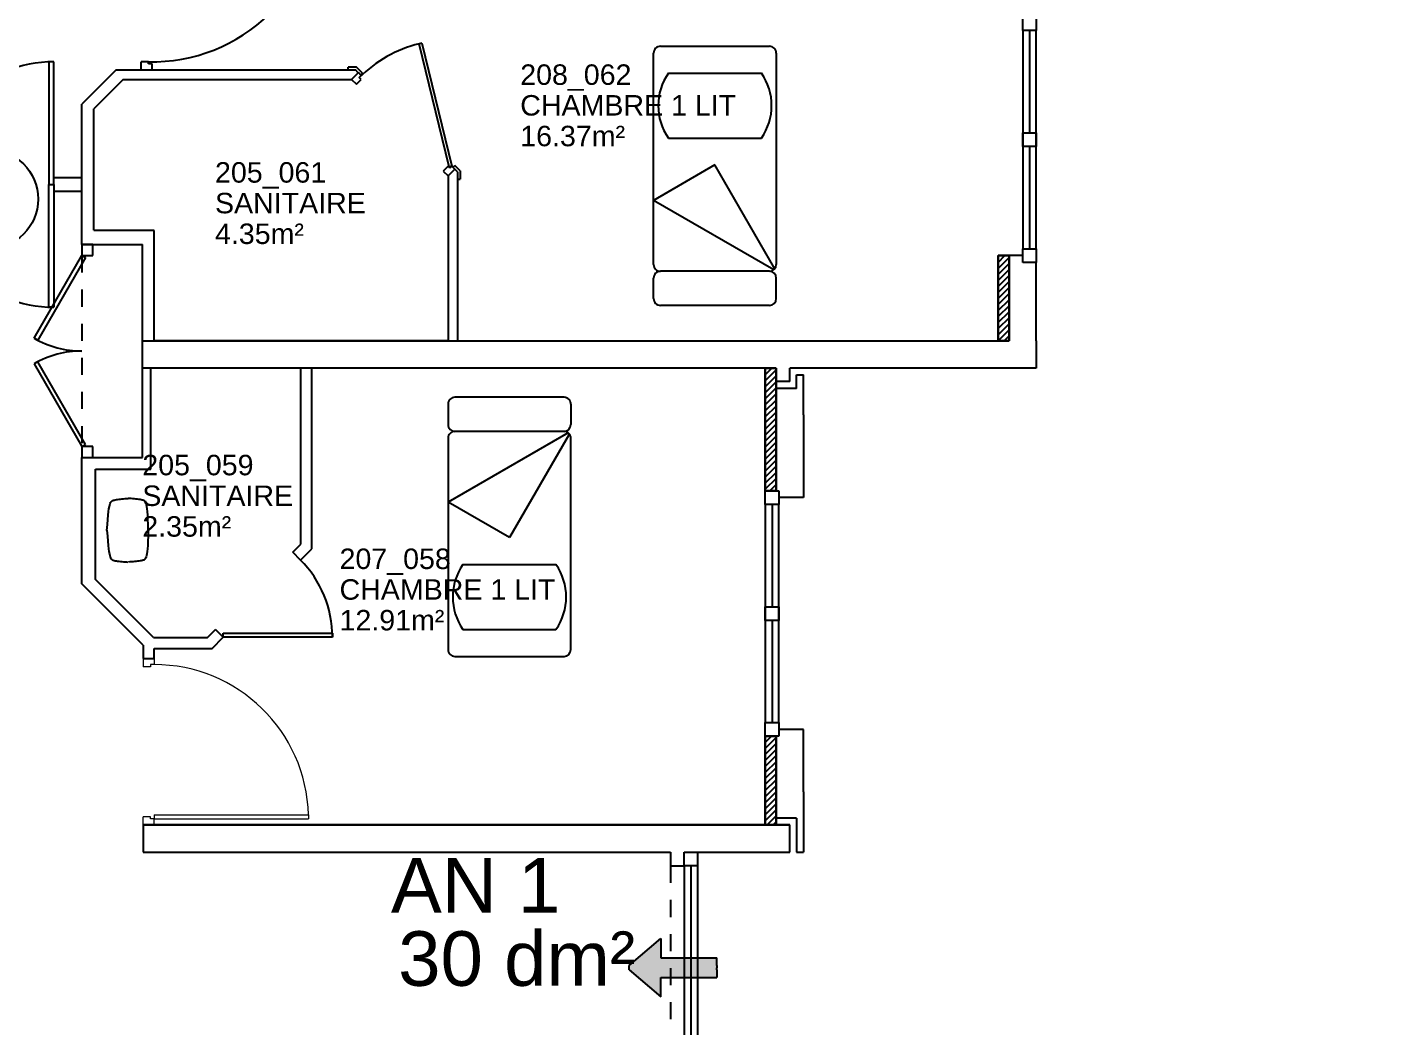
# Model space of a CAD drawing. Header units: millimetres. Extents: x -3.6 to 68.3, y -13.9 to 59.5.
# Drawn here: x 58.37 to 68.3, y -1.46 to 5.87 of the extents above; entities that cross this region are included whole.
import ezdxf
from ezdxf import colors
from ezdxf.entities.mleader import LeaderData, LeaderLine
from ezdxf.enums import TextEntityAlignment as Align
from ezdxf.math import Vec2, Vec3

# ---------------------------------------------------------------- set-up
doc = ezdxf.new("R2010")
doc.units = ezdxf.units.MM
doc.linetypes.add('CACHÉ', pattern=[0.25, 0.125, -0.125])
doc.linetypes.add('CONTINU', pattern=[0])
for name, color, linetype in [('003 murs porteurs', 7, 'Continuous'), ('003 porte', 7, 'Continuous'), ('004 cloisons', 7, 'Continuous'), ('004 isolation', 8, 'Continuous'), ('005 Portes', 7, 'Continuous'), ('011 S1', 30, 'Continuous'), ('400 Lits', 8, 'Continuous'), ('51-AN', 140, 'Continuous'), ('A_Etiqu_Local', 7, 'Continuous'), ('A_MUR_CLOIS', 7, 'CONTINU'), ('A_MURS_STRU', 7, 'CONTINU'), ('futur', 30, 'Continuous'), ('TXT futur', 30, 'Continuous')]:
    doc.layers.add(name, color=color, linetype=linetype)
doc.layers.add('A_PORTE', color=7, linetype='CONTINU', lineweight=0)
doc.styles.add('ARIAL', font='arial.ttf')
doc.styles.add('Attribut', font='arial.ttf')
doc.styles.get("Standard").update_dxf_attribs({"font": 'arial.ttf'})

# ---------------------------------------------------------------- blocks, each defined once
blk = doc.blocks.new('A_Etiqu_Local')
at = {"style": 'Attribut', "flags": 1}
for tag, p in [('CODE_HOPITAL', (-0.4463, 1.632)), ('CODE_SITE', (-0.4463, 1.407)), ('CODE_BATIMENT', (-0.4463, 1.182)), ('CODE_SECTEUR', (-0.4463, 0.957)), ('CODE_ETAGE', (-0.4463, 0.732)), ('NOM_NORMALISE', (-0.4463, -0.843)), ('SECTEUR_ACTIVITE', (-0.4463, -1.068)), ('SOUS_SECTEUR_ACTIVITE', (-0.4463, -1.293)), ('VOLUME', (-0.4463, -1.518)), ('SERVICE', (-0.4463, -1.743)), ('CODE_UG', (-0.4463, -1.968)), ('CODE_UA', (-0.4463, -2.193)), ('CODE_POLE', (-0.4463, -2.418)), ('OCCUPANT_EXTERNE', (-0.4463, -2.643)), ('DISPONIBILITE', (-0.4463, -2.868)), ('ACCES_HANDICAPES', (-0.4463, -3.093)), ('NATURE_SOL', (-0.4463, -3.318)), ('RISQUE_LABORATOIRE', (-0.4463, -3.543)), ('AMIANTE', (-0.4463, -3.768))]:
    blk.add_attdef(tag, p, '', height=0.15, dxfattribs=at)
at = {"layer": 'A_Etiqu_Local', "style": 'Attribut'}
for tag, p in [('CODE_PIECE', (-0.4463, 0.282)), ('NOM_USAGE', (-0.4463, 0.057)), ('SURFACE', (-0.4463, -0.168))]:
    blk.add_attdef(tag, p, '', height=0.15, dxfattribs=at)
blk = doc.blocks.new('FLECHE DF-csd')
blk.add_hatch(color=256).paths.add_polyline_path([(0, -18), (0, 18), (-254, 232), (-254, 78), (-700, 78), (-700, 18), (-700, 0), (-700, -18), (-700, -78), (-254, -78), (-254, -232)])
for p, q in [((0, 18), (-254, 232)), ((-254, 232), (-254, 78)), ((-254, 78), (-700, 78)), ((-700, 18), (-700, 78)), ((-700, 18), (-700, 0)), ((-700, -18), (-700, 0)), ((0, 18), (0, -18)), ((-700, -18), (-700, -78)), ((-254, -78), (-700, -78)), ((0, -18), (-254, -232)), ((-254, -232), (-254, -78))]:
    blk.add_line(p, q)

msp = doc.modelspace()

# ---------------------------------------------------------------- linework, layer by layer
at = {"layer": '003 murs porteurs', "color": 8, "linetype": 'Continuous'}
for p, q in [((59.0783, 5.4909), (58.8615, 5.2741)), ((65.4942, 4.1995), (65.5742, 4.1995)), ((65.4942, 3.575), (65.4942, 4.1995)), ((65.6742, 4.1995), (65.5742, 4.1995)), ((65.5742, 4.1995), (65.5742, 3.5747)), ((65.5742, 4.1995), (65.5742, 3.575)), ((65.7742, 3.5747), (65.7742, 4.1496)), ((59.2193, 3.5747), (65.5742, 3.5747)), ((65.5742, 3.575), (65.4942, 3.575)), ((65.7742, 3.5747), (65.7742, 3.3747)), ((63.8661, 3.3747), (59.2193, 3.3747)), ((63.7861, 3.3747), (63.8661, 3.3747)), ((63.7861, 2.4747), (63.7861, 3.3747)), ((63.8661, 3.2751), (63.8661, 3.3747)), ((63.8661, 3.3747), (63.8661, 2.4747)), ((63.9661, 3.2751), (63.9661, 3.3747)), ((65.7742, 3.3747), (63.9661, 3.3747)), ((64.0161, 3.3251), (64.0661, 3.3251)), ((64.0161, 3.2251), (64.0161, 3.3251)), ((64.0661, 3.0319), (64.0661, 3.3251)), ((63.9661, 3.2751), (63.8661, 3.2751)), ((64.0161, 3.2251), (63.8661, 3.2251)), ((63.8661, 3.0319), (63.8661, 3.2251)), ((63.8661, 2.4747), (63.8661, 3.0319)), ((64.0661, 3.0319), (64.0661, 2.4247)), ((63.8661, 2.4747), (63.7861, 2.4747)), ((64.0661, 2.4247), (63.8861, 2.4247)), ((64.0661, 0.7247), (63.8861, 0.7247)), ((64.0661, 0.2676), (64.0661, 0.7247)), ((63.8661, 0.6747), (63.7861, 0.6747)), ((63.7861, 0.6747), (63.7861, 0.0244)), ((63.8661, 0.0244), (63.8661, 0.6747)), ((63.8661, 0.6747), (63.8661, 0.2676)), ((63.8661, 0.6747), (63.8661, 0.1176)), ((63.8661, 0.2676), (63.8661, 0.0744)), ((64.0661, 0.2676), (64.0661, -0.1756)), ((63.7861, 0.0244), (63.8661, 0.0244)), ((64.0161, 0.0744), (63.8661, 0.0744)), ((63.9661, -0.1756), (63.9661, 0.0244)), ((64.0161, 0.0744), (64.0161, -0.1756)), ((63.1907, -0.1756), (63.9661, -0.1756)), ((64.0161, -0.1756), (64.0661, -0.1756))]:
    msp.add_line(p, q, dxfattribs=at)
at = {"layer": '003 murs porteurs', "color": 8, "linetype": 'CACHÉ'}
msp.add_line((63.0907, -0.2756), (63.0907, -1.6756), dxfattribs=at)
at = {"layer": '003 porte', "color": 8}
for p, q in [((61.2673, 5.7574), (61.2479, 5.7526)), ((61.4688, 4.8498), (61.2479, 5.7528)), ((61.2673, 5.7574), (61.4882, 4.8545)), ((60.8023, 5.5404), (60.7528, 5.4909)), ((60.7528, 5.4909), (60.7882, 5.4556)), ((60.7882, 5.4556), (60.8235, 5.4909)), ((60.8235, 5.5192), (60.8023, 5.5404)), ((60.8094, 5.5051), (60.8235, 5.5192)), ((60.8235, 5.4909), (60.8094, 5.5051)), ((61.4599, 4.8545), (61.4246, 4.8192)), ((61.4246, 4.8192), (61.4599, 4.7838)), ((61.4741, 4.8404), (61.4599, 4.8545)), ((61.4599, 4.7838), (61.5094, 4.8333)), ((61.4882, 4.8545), (61.4688, 4.8498)), ((61.4882, 4.8545), (61.4741, 4.8404)), ((61.5094, 4.8333), (61.4882, 4.8545))]:
    msp.add_line(p, q, dxfattribs=at)
at = {"layer": '003 porte', "color": 8, "linetype": 'Continuous'}
for p, q in [((59.263, 5.6208), (59.2108, 5.6208)), ((59.2108, 5.5609), (59.2108, 5.6208)), ((59.2108, 5.5609), (59.2908, 5.5609)), ((59.2111, 5.5609), (59.2908, 5.5609)), ((59.263, 5.6048), (59.263, 5.6208)), ((59.2908, 5.6048), (59.263, 5.6048)), ((59.2908, 5.5609), (59.2908, 5.6048)), ((58.8547, 4.2794), (58.7747, 4.2794)), ((58.7747, 4.2794), (58.7747, 4.1994)), ((58.8547, 4.1994), (58.8547, 4.2794)), ((58.7747, 4.1994), (58.8547, 4.1994)), ((58.8547, 2.7994), (58.7747, 2.7994)), ((58.7747, 2.7994), (58.7747, 2.7194)), ((58.8547, 2.7194), (58.8547, 2.7994)), ((58.7747, 2.7194), (58.8547, 2.7194)), ((59.8122, 1.4311), (60.6122, 1.4311)), ((59.8122, 1.4011), (59.8122, 1.4311)), ((60.6122, 1.4011), (59.8122, 1.4011)), ((60.6122, 1.4311), (60.6122, 1.4011)), ((59.2247, 1.2441), (59.3047, 1.2441))]:
    msp.add_line(p, q, dxfattribs=at)
at = {"layer": '003 porte', "color": 8, "linetype": 'CACHÉ'}
msp.add_line((58.7747, 4.1994), (58.7747, 2.7994), dxfattribs=at)
at = {"layer": '003 porte', "color": 8}
for centre, radius, start, end in [((59.2908, 6.8505), 1.23, 268.70574, 0), ((61.4741, 4.8404), 0.94, 103.92465, 135)]:
    msp.add_arc(centre, radius, start, end, dxfattribs=at)
at = {"layer": '003 porte', "color": 8, "linetype": 'Continuous'}
msp.add_arc((59.8122, 1.4011), 0.8, 0.00002, 45.00004, dxfattribs=at)
at = {"layer": '004 cloisons', "color": 8, "linetype": 'Continuous'}
for p, q in [((65.6742, 5.8496), (65.6742, 5.9496)), ((65.7742, 5.9496), (65.7742, 5.8496)), ((65.6742, 5.8496), (65.6742, 4.2496)), ((65.7742, 5.8496), (65.6742, 5.8496)), ((65.7242, 5.8496), (65.7242, 5.0996)), ((65.7742, 4.2496), (65.7742, 5.8496)), ((59.027, 5.5609), (58.7747, 5.3086)), ((59.027, 5.5609), (60.7812, 5.5609)), ((60.7895, 5.5809), (60.7277, 5.5809)), ((60.7277, 5.5609), (60.7277, 5.5809)), ((60.802, 5.5401), (60.7812, 5.5609)), ((60.8332, 5.5372), (60.7895, 5.5809)), ((59.0783, 5.4909), (60.7522, 5.4909)), ((60.8332, 5.5372), (60.819, 5.5231)), ((58.7747, 4.2794), (58.7747, 5.3086)), ((58.8615, 4.3849), (58.8615, 5.2741)), ((65.6742, 4.9996), (65.6742, 5.0996)), ((65.6742, 5.0996), (65.7742, 5.0996)), ((65.7742, 5.0996), (65.7742, 4.9996)), ((65.7742, 4.9996), (65.6742, 4.9996)), ((65.7242, 4.9996), (65.7242, 4.2496)), ((61.4599, 4.7838), (61.4599, 3.5747)), ((61.496, 4.8461), (61.5102, 4.8602)), ((61.5299, 4.8122), (61.5091, 4.833)), ((61.5299, 4.8122), (61.5091, 4.833)), ((61.5499, 4.8205), (61.5102, 4.8602)), ((61.5299, 4.8122), (61.5299, 3.5747)), ((61.5499, 4.8205), (61.5499, 4.7587)), ((61.5499, 4.8205), (61.5499, 4.7587)), ((61.5299, 4.7587), (61.5499, 4.7587)), ((61.5299, 4.7587), (61.5499, 4.7587)), ((58.8615, 4.3849), (59.3047, 4.3849)), ((59.3047, 3.5747), (59.3047, 4.3839)), ((58.7747, 4.2794), (59.2193, 4.2794)), ((59.2193, 2.7194), (59.2193, 4.2794)), ((65.6742, 4.1496), (65.6742, 4.2496)), ((65.6742, 4.2496), (65.7742, 4.2496)), ((65.7742, 4.2496), (65.7742, 4.1496)), ((65.7742, 4.1496), (65.6742, 4.1496)), ((59.2193, 3.3747), (59.2193, 3.5747)), ((61.4599, 3.5745), (59.3047, 3.5747)), ((59.2796, 2.634), (59.2796, 3.3747)), ((60.3801, 2.0821), (60.3801, 3.3694)), ((60.4601, 2.049), (60.4601, 3.3694)), ((58.775, 1.7925), (58.7747, 2.7194)), ((58.7747, 2.7194), (59.2193, 2.7194)), ((58.8747, 2.634), (59.2796, 2.634)), ((58.875, 1.8243), (58.8747, 2.634)), ((63.7861, 2.3747), (63.7861, 2.4747)), ((63.7861, 2.4747), (63.8861, 2.4747)), ((63.8861, 2.4747), (63.8861, 2.3747)), ((63.7861, 2.3747), (63.7861, 0.7747)), ((63.8861, 2.3747), (63.7861, 2.3747)), ((63.8361, 2.3747), (63.8361, 1.6247)), ((63.8861, 0.7747), (63.8861, 2.3747)), ((60.3214, 2.0234), (60.3801, 2.0821)), ((60.3779, 1.9668), (60.3214, 2.0234)), ((60.3779, 1.9668), (60.4601, 2.049)), ((59.225, 1.3425), (58.775, 1.7925)), ((59.3003, 1.399), (58.875, 1.8243)), ((63.7861, 1.5247), (63.7861, 1.6247)), ((63.7861, 1.6247), (63.8861, 1.6247)), ((63.8861, 1.6247), (63.8861, 1.5247)), ((63.8861, 1.5247), (63.7861, 1.5247)), ((63.8361, 1.5247), (63.8361, 0.7747)), ((59.3003, 1.399), (59.6969, 1.399)), ((59.6969, 1.399), (59.7557, 1.4577)), ((59.7301, 1.319), (59.8122, 1.4011)), ((59.8122, 1.4011), (59.7557, 1.4577)), ((59.3047, 1.319), (59.7301, 1.319)), ((63.7861, 0.6747), (63.7861, 0.7747)), ((63.7861, 0.7747), (63.8861, 0.7747)), ((63.8861, 0.7747), (63.8861, 0.6747)), ((63.8861, 0.6747), (63.7861, 0.6747)), ((63.0907, -0.1756), (63.0907, -0.2756)), ((63.1907, -0.2756), (63.1907, -0.1756)), ((63.1907, -0.2756), (63.1907, -0.1756)), ((63.1907, -0.1756), (63.2907, -0.1756)), ((63.2907, -0.1756), (63.2907, -0.2756)), ((63.0907, -0.2756), (63.1907, -0.2756)), ((63.1907, -0.2756), (63.1907, -1.7756)), ((63.2907, -0.2756), (63.1907, -0.2756)), ((63.2407, -0.2756), (63.2407, -1.6756)), ((63.2907, -0.2756), (63.2907, -1.6756))]:
    msp.add_line(p, q, dxfattribs=at)
at = {"layer": '004 cloisons', "color": 8}
for p, q in [((59.225, 1.3425), (59.2247, 1.2441)), ((59.3047, 1.2441), (59.3047, 1.319)), ((59.2247, 1.2441), (59.3047, 1.2441))]:
    msp.add_line(p, q, dxfattribs=at)
at = {"layer": '004 isolation', "color": 8, "linetype": 'Continuous'}
for p, q in [((65.4942, 4.1995), (65.4942, 3.575)), ((65.5742, 4.1995), (65.4942, 4.1995)), ((65.4942, 4.1995), (65.4942, 3.575)), ((65.5742, 4.1995), (65.4942, 4.1995)), ((65.5001, 4.1995), (65.4942, 4.1936)), ((65.4942, 4.1494), (65.5443, 4.1995)), ((65.5742, 4.1852), (65.4942, 4.1052)), ((65.5742, 3.575), (65.5742, 4.1995)), ((65.5742, 3.575), (65.5742, 4.1995)), ((65.4942, 4.0611), (65.5742, 4.1411)), ((65.5742, 4.0969), (65.4942, 4.0169)), ((65.4942, 3.9727), (65.5742, 4.0527)), ((65.5742, 4.0085), (65.4942, 3.9285)), ((65.4942, 3.8843), (65.5742, 3.9643)), ((65.5742, 3.9201), (65.4942, 3.8401)), ((65.4942, 3.7959), (65.5742, 3.8759)), ((65.5742, 3.8317), (65.4942, 3.7517)), ((65.4942, 3.7075), (65.5742, 3.7875)), ((65.5742, 3.7433), (65.4942, 3.6633)), ((65.4942, 3.6191), (65.5742, 3.6991)), ((65.4942, 3.575), (65.5742, 3.575)), ((65.4942, 3.575), (65.5742, 3.575)), ((65.5742, 3.6549), (65.4944, 3.575)), ((65.5385, 3.575), (65.5742, 3.6107)), ((63.7861, 3.3747), (63.7861, 2.4747)), ((63.8661, 3.3747), (63.7861, 3.3747)), ((63.7861, 3.3747), (63.7861, 2.4747)), ((63.8661, 3.3747), (63.7861, 3.3747)), ((63.7914, 3.3747), (63.7861, 3.3694)), ((63.7861, 3.3252), (63.8356, 3.3747)), ((63.8661, 3.361), (63.7861, 3.281)), ((63.7861, 3.2368), (63.8661, 3.3168)), ((63.8661, 2.4747), (63.8661, 3.3747)), ((63.8661, 2.4747), (63.8661, 3.3747)), ((63.8661, 3.2726), (63.7861, 3.1926)), ((63.7861, 3.1484), (63.8661, 3.2284)), ((63.8661, 3.1843), (63.7861, 3.1043)), ((63.7861, 3.0601), (63.8661, 3.1401)), ((63.8661, 3.0959), (63.7861, 3.0159)), ((63.7861, 2.9717), (63.8661, 3.0517)), ((63.8661, 3.0075), (63.7861, 2.9275)), ((63.7861, 2.8833), (63.8661, 2.9633)), ((63.8661, 2.919), (63.7861, 2.839)), ((63.7861, 2.7948), (63.8661, 2.8748)), ((63.8661, 2.8306), (63.7861, 2.7506)), ((63.7861, 2.7064), (63.8661, 2.7864)), ((63.8661, 2.7422), (63.7861, 2.6622)), ((63.7861, 2.6181), (63.8661, 2.6981)), ((63.8661, 2.6539), (63.7861, 2.5739)), ((63.7861, 2.5297), (63.8661, 2.6097)), ((63.8661, 2.5655), (63.7861, 2.4855)), ((63.8195, 2.4748), (63.8661, 2.5213)), ((63.7861, 2.4747), (63.8661, 2.4747)), ((63.7861, 2.4747), (63.8661, 2.4747)), ((63.8661, 2.4771), (63.8637, 2.4748)), ((63.7861, 0.0244), (63.7861, 0.6747)), ((63.7861, 0.6747), (63.8661, 0.6747)), ((63.7861, 0.0244), (63.7861, 0.6747)), ((63.7861, 0.6747), (63.8661, 0.6747)), ((63.7873, 0.6747), (63.7861, 0.6735)), ((63.7861, 0.6293), (63.8315, 0.6747)), ((63.8661, 0.6651), (63.7861, 0.5851)), ((63.7861, 0.5409), (63.8661, 0.6209)), ((63.8661, 0.6747), (63.8661, 0.0244)), ((63.8661, 0.6747), (63.8661, 0.0244)), ((63.8661, 0.5767), (63.7861, 0.4967)), ((63.7861, 0.4526), (63.8661, 0.5326)), ((63.8661, 0.4883), (63.7861, 0.4084)), ((63.7861, 0.3642), (63.8661, 0.4442)), ((63.8661, 0.4), (63.7861, 0.32)), ((63.7861, 0.2758), (63.8661, 0.3558)), ((63.8661, 0.3116), (63.7861, 0.2316)), ((63.7861, 0.1874), (63.8661, 0.2674)), ((63.8661, 0.2232), (63.7861, 0.1432)), ((63.7861, 0.099), (63.8661, 0.179)), ((63.8661, 0.1348), (63.7861, 0.0548)), ((63.8661, 0.0244), (63.7861, 0.0244)), ((63.8661, 0.0244), (63.7861, 0.0244)), ((63.7999, 0.0244), (63.8661, 0.0906)), ((63.8661, 0.0464), (63.8441, 0.0244))]:
    msp.add_line(p, q, dxfattribs=at)
at = {"layer": '005 Portes', "color": 8, "linetype": 'Continuous'}
for p, q in [((58.4247, 3.5932), (58.7747, 4.1994)), ((58.8007, 4.1844), (58.4507, 3.5782)), ((58.7747, 4.1994), (58.8007, 4.1844)), ((58.4507, 3.5782), (58.4247, 3.5932)), ((58.4507, 3.4206), (58.4247, 3.4056)), ((58.4247, 3.4056), (58.7747, 2.7994)), ((58.8007, 2.8144), (58.4507, 3.4206)), ((58.7747, 2.7994), (58.8007, 2.8144))]:
    msp.add_line(p, q, dxfattribs=at)
for centre, start, end in [((58.7747, 4.1994), 239.99998, 269.99997), ((58.7747, 2.7994), 89.99999, 119.99999)]:
    msp.add_arc(centre, 0.7, start, end, dxfattribs=at)
at = {"layer": '011 S1', "color": 8, "linetype": 'Continuous'}
for points in [[(58.9589, 2.1835), (58.9619, 2.2275), (58.9648, 2.2647), (58.9677, 2.2959), (58.9706, 2.3215), (58.9736, 2.3422), (58.9765, 2.3586), (58.9796, 2.3714), (58.9827, 2.3811), (58.9859, 2.3883), (58.9892, 2.3938), (58.9892, 2.3938), (58.9909, 2.396), (58.9927, 2.3979), (58.9945, 2.3996), (58.9965, 2.401), (58.9986, 2.4023), (59.0009, 2.4034), (59.0034, 2.4044), (59.0061, 2.4053), (59.009, 2.4062), (59.0122, 2.407), (59.0122, 2.407), (59.0196, 2.4086), (59.0279, 2.4101), (59.0372, 2.4116), (59.0472, 2.413), (59.0579, 2.4143), (59.0689, 2.4155), (59.0803, 2.4165), (59.0918, 2.4173), (59.1033, 2.4179), (59.1147, 2.4183)], [(59.261, 2.1835), (59.2606, 2.2275), (59.2597, 2.2647), (59.2584, 2.2959), (59.2567, 2.3215), (59.2546, 2.3422), (59.2522, 2.3586), (59.2495, 2.3714), (59.2466, 2.3811), (59.2435, 2.3883), (59.2402, 2.3938), (59.2402, 2.3938), (59.2385, 2.396), (59.2367, 2.3979), (59.2348, 2.3996), (59.2329, 2.401), (59.2308, 2.4023), (59.2285, 2.4034), (59.226, 2.4044), (59.2233, 2.4053), (59.2204, 2.4062), (59.2171, 2.407), (59.2171, 2.407), (59.2098, 2.4086), (59.2014, 2.4101), (59.1922, 2.4116), (59.1821, 2.413), (59.1715, 2.4143), (59.1604, 2.4155), (59.1491, 2.4165), (59.1375, 2.4173), (59.126, 2.4179), (59.1147, 2.4183)], [(58.9589, 2.1869), (58.9619, 2.1429), (58.9648, 2.1057), (58.9677, 2.0746), (58.9706, 2.049), (58.9736, 2.0283), (58.9765, 2.0118), (58.9796, 1.9991), (58.9827, 1.9894), (58.9859, 1.9821), (58.9892, 1.9767), (58.9892, 1.9767), (58.9909, 1.9745), (58.9927, 1.9726), (58.9945, 1.9709), (58.9965, 1.9694), (58.9986, 1.9682), (59.0009, 1.967), (59.0034, 1.966), (59.0061, 1.9651), (59.009, 1.9643), (59.0122, 1.9635), (59.0122, 1.9635), (59.0196, 1.9619), (59.0279, 1.9603), (59.0371, 1.9588), (59.0471, 1.9574), (59.0576, 1.9561), (59.0685, 1.955), (59.0796, 1.954), (59.0907, 1.9532), (59.1018, 1.9526), (59.1125, 1.9522)], [(59.261, 2.1869), (59.2606, 2.1429), (59.2597, 2.1057), (59.2584, 2.0746), (59.2567, 2.049), (59.2546, 2.0283), (59.2522, 2.0118), (59.2495, 1.9991), (59.2466, 1.9894), (59.2435, 1.9821), (59.2402, 1.9767), (59.2402, 1.9767), (59.2385, 1.9745), (59.2367, 1.9726), (59.2348, 1.9709), (59.2329, 1.9694), (59.2308, 1.9682), (59.2285, 1.967), (59.226, 1.966), (59.2233, 1.9651), (59.2204, 1.9643), (59.2171, 1.9635), (59.2171, 1.9635), (59.2098, 1.9619), (59.2015, 1.9603), (59.1922, 1.9588), (59.1823, 1.9574), (59.1718, 1.9561), (59.1609, 1.955), (59.1498, 1.954), (59.1387, 1.9532), (59.1276, 1.9526), (59.1168, 1.9522)]]:
    msp.add_lwpolyline(points, dxfattribs=at)
at = {"layer": '400 Lits', "color": 8, "linetype": 'Continuous'}
for p, q in [((62.9674, 4.1338), (62.9674, 5.6841)), ((63.0174, 5.7341), (63.8174, 5.7341)), ((63.8674, 5.6841), (63.8674, 4.1338)), ((63.0766, 5.5373), (63.7582, 5.5373)), ((63.0766, 5.0602), (63.7582, 5.0602)), ((63.4174, 4.8635), (62.9674, 4.6037)), ((63.8565, 4.1029), (63.4174, 4.8635)), ((63.8486, 4.095), (62.9674, 4.6037)), ((63.8174, 4.0841), (63.0174, 4.0841)), ((63.8174, 4.0841), (63.0174, 4.0841)), ((63.8174, 4.0841), (63.0174, 4.0841)), ((62.9674, 3.8841), (62.9674, 4.0341)), ((63.8674, 3.8841), (63.8674, 4.0341)), ((63.8174, 3.8341), (63.0174, 3.8341)), ((61.4606, 3.1103), (61.4606, 2.9603)), ((62.3106, 3.1603), (61.5106, 3.1603)), ((62.3606, 3.1103), (62.3606, 2.9603)), ((62.3417, 2.8994), (61.4606, 2.3907)), ((62.3106, 2.9103), (61.5106, 2.9103)), ((62.3106, 2.9103), (61.5106, 2.9103)), ((62.3106, 2.9103), (61.5106, 2.9103)), ((62.3497, 2.8914), (61.9106, 2.1309)), ((61.4606, 2.8606), (61.4606, 1.3103)), ((62.3606, 1.3103), (62.3606, 2.8606)), ((61.9106, 2.1309), (61.4606, 2.3907)), ((61.5698, 1.9341), (62.2514, 1.9341)), ((61.5698, 1.457), (62.2514, 1.457)), ((61.5106, 1.2603), (62.3106, 1.2603))]:
    msp.add_line(p, q, dxfattribs=at)
for centre, radius, start, end in [((63.0174, 5.6841), 0.05, 89.99824, 179.99832), ((63.8174, 5.6841), 0.05, 359.99824, 89.99832), ((63.4174, 5.2988), 0.416, 145.00777, 214.99254), ((63.4174, 5.2988), 0.416, 325.00791, 34.99193), ((63.0174, 4.1341), 0.05, 179.99767, 269.99775), ((63.0174, 4.0341), 0.05, 90.00168, 180.00176), ((63.8174, 4.1341), 0.05, 269.99834, 359.99823), ((63.8174, 4.0341), 0.05, 0.00177, 90.00166), ((63.0174, 3.8841), 0.05, 179.99767, 269.99775), ((63.8174, 3.8841), 0.05, 269.99834, 359.99823), ((61.5106, 3.1103), 0.05, 90.00168, 180.00176), ((62.3106, 3.1103), 0.05, 359.99938, 89.99947), ((61.5106, 2.9603), 0.05, 179.99824, 269.99832), ((61.5106, 2.8603), 0.05, 90.00168, 180.00176), ((62.3106, 2.9603), 0.05, 270.00063, 0.00052), ((62.3106, 2.8603), 0.05, 359.99938, 89.99947), ((61.9106, 1.6956), 0.416, 145.00777, 214.99254), ((61.9106, 1.6956), 0.416, 325.00791, 34.99193), ((61.5106, 1.3103), 0.05, 179.99938, 269.99947), ((62.3106, 1.3103), 0.05, 270.00177, 0.00166)]:
    msp.add_arc(centre, radius, start, end, dxfattribs=at)
at = {"layer": 'A_MUR_CLOIS', "color": 8}
msp.add_line((59.2247, 1.2441), (59.3047, 1.2441), dxfattribs=at)
msp.add_line((59.2247, 1.2441), (59.3047, 1.2441), dxfattribs=at)
at = {"layer": 'A_MURS_STRU', "color": 8, "linetype": 'Continuous'}
for p, q in [((63.9661, 0.0244), (59.2247, 0.0244)), ((59.2247, 0.0244), (63.9661, 0.0244)), ((59.2247, 0.0244), (63.9661, 0.0244)), ((59.2247, 0.0244), (59.2247, -0.1756)), ((59.2247, -0.1756), (63.0907, -0.1756))]:
    msp.add_line(p, q, dxfattribs=at)
at = {"layer": 'A_PORTE', "color": 8, "linetype": 'Continuous'}
for p, q in [((59.2247, 1.2441), (59.3047, 1.2441)), ((59.2247, 1.2441), (59.3047, 1.2441)), ((59.2247, 1.2441), (59.2247, 1.1843)), ((59.3047, 1.2003), (59.2769, 1.2003)), ((59.2769, 1.2003), (59.2769, 1.1843)), ((59.3047, 1.2441), (59.3047, 1.2003)), ((59.2769, 1.1843), (59.2247, 1.1843)), ((59.2769, 0.0843), (59.2247, 0.0843)), ((59.2247, 0.0244), (59.2247, 0.0843)), ((59.2247, 0.0244), (59.3047, 0.0244)), ((59.2769, 0.0683), (59.2769, 0.0843)), ((59.3047, 0.0683), (59.2769, 0.0683)), ((59.3047, 0.0983), (60.4363, 0.0983)), ((59.3047, 0.0983), (59.3047, 0.0683)), ((59.3047, 0.0683), (60.4363, 0.0683)), ((59.3047, 0.0244), (59.3047, 0.0683)), ((60.4363, 0.0983), (60.4363, 0.0683))]:
    msp.add_line(p, q, dxfattribs=at)
msp.add_arc((59.3047, 0.0683), 1.132, 1.51862, 90, dxfattribs=at)
at = {"layer": 'futur', "color": 8}
for p, q in [((58.5704, 5.6207), (58.5318, 5.6207)), ((58.5318, 5.6207), (58.5318, 4.7207)), ((58.5704, 4.7207), (58.5704, 5.6207)), ((58.775, 4.7695), (58.5704, 4.7695)), ((58.5318, 4.7207), (58.5704, 4.7207)), ((58.5318, 3.8207), (58.5318, 4.7207)), ((58.5318, 4.7207), (58.5704, 4.7207)), ((58.5704, 4.7207), (58.5704, 3.8207)), ((58.775, 4.6695), (58.5704, 4.6695)), ((58.5704, 3.8207), (58.5318, 3.8207))]:
    msp.add_line(p, q, dxfattribs=at)
for start, end in [(90, 179.99999), (180.00001, 270)]:
    msp.add_arc((58.5704, 4.7207), 0.9, start, end, dxfattribs=at)
at = {"layer": 'TXT futur', "color": 8}
msp.add_circle((58.089, 4.6139), 0.3643, dxfattribs=at)

# ---------------------------------------------------------------- block references
at = {"layer": '51-AN', "color": 8, "xscale": 0.0009193241690468312, "yscale": 0.0009193241690468312, "zscale": 0.0009193241690468312, "rotation": 180}
msp.add_blockref('FLECHE DF-csd', (62.7883, -1.0225), dxfattribs=at)
at = {"layer": 'A_Etiqu_Local', "color": 8}
ref = msp.add_blockref('A_Etiqu_Local', (62.4359, 5.169), dxfattribs=at)
ref.add_attrib('CODE_PIECE', '208_062', (61.9896, 5.4509), dxfattribs={"height": 0.15, "style": 'Attribut'})
ref.add_attrib('NOM_USAGE', 'CHAMBRE 1 LIT', (61.9896, 5.2259), dxfattribs={"height": 0.15, "style": 'Attribut'})
ref.add_attrib('SURFACE', '16.37m²', (61.9896, 5.0009), dxfattribs={"height": 0.15, "style": 'Attribut'})
ref = msp.add_blockref('A_Etiqu_Local', (60.1976, 4.4521), dxfattribs=at)
ref.add_attrib('CODE_PIECE', '205_061', (59.7512, 4.7341), dxfattribs={"height": 0.15, "style": 'Attribut'})
ref.add_attrib('NOM_USAGE', 'SANITAIRE', (59.7512, 4.5091), dxfattribs={"height": 0.15, "style": 'Attribut'})
ref.add_attrib('SURFACE', '4.35m²', (59.7512, 4.2841), dxfattribs={"height": 0.15, "style": 'Attribut'})
ref = msp.add_blockref('A_Etiqu_Local', (59.6644, 2.3063), dxfattribs=at)
ref.add_attrib('CODE_PIECE', '205_059', (59.2181, 2.5883), dxfattribs={"height": 0.15, "style": 'Attribut'})
ref.add_attrib('NOM_USAGE', 'SANITAIRE', (59.2181, 2.3633), dxfattribs={"height": 0.15, "style": 'Attribut'})
ref.add_attrib('SURFACE', '2.35m²', (59.2181, 2.1383), dxfattribs={"height": 0.15, "style": 'Attribut'})
ref = msp.add_blockref('A_Etiqu_Local', (61.1109, 1.619), dxfattribs=at)
ref.add_attrib('CODE_PIECE', '207_058', (60.6646, 1.9009), dxfattribs={"height": 0.15, "style": 'Attribut'})
ref.add_attrib('NOM_USAGE', 'CHAMBRE 1 LIT', (60.6646, 1.6759), dxfattribs={"height": 0.15, "style": 'Attribut'})
ref.add_attrib('SURFACE', '12.91m²', (60.6646, 1.4509), dxfattribs={"height": 0.15, "style": 'Attribut'})

# ---------------------------------------------------------------- texts
at = {"layer": '51-AN', "color": 8, "ltscale": 0.5, "style": 'ARIAL'}
for s, p in [('AN 1', (61.6626, -0.6182)), ('30 dm²', (61.9639, -1.1551))]:
    msp.add_text(s, height=0.4, dxfattribs=at).set_placement(p, align=Align.CENTER)

# ---------------------------------------------------------------- leaders
at = {"color": 8, "linetype": 'CONTINU'}
ml = msp.add_multileader_mtext('Standard', dxfattribs=at)
ml.set_content('Sous repartiteur \\Pinformatique', color=8)
ml.set_leader_properties()
ml.build(insert=Vec2(0, 0))
ml.multileader.update_dxf_attribs({"text_right_attachment_type": 2, "dogleg_length": 0.36, "arrow_head_size": 0.2})
ctx = ml.context
ctx.base_point, ctx.char_height, ctx.arrow_head_size, ctx.landing_gap_size, ctx.plane_origin = Vec3(57.8624, -9.8518), 0.6, 0.2, 0.09, Vec3(31.2249, 8.0679)
ctx.right_attachment = 2
notes = []
notes.append((ctx, [(0, (1, 1, 0), (57.5024, -9.8518), (1, 0), 0.36, [(3, [(56.5783, 4.1001)], 0, [])])]))
ctx.mtext.insert, ctx.mtext.width, ctx.mtext.defined_height, ctx.mtext.flow_direction = Vec3(57.9524, -9.4685), 10.349008, 2.6518, 5
ml = msp.add_multileader_mtext('Standard', dxfattribs=at)
ml.set_content('Colonne montante \\PSSI + CCF', color=8)
ml.set_leader_properties()
ml.build(insert=Vec2(0, 0))
ml.multileader.update_dxf_attribs({"text_right_attachment_type": 2, "dogleg_length": 0.36, "arrow_head_size": 0.2})
ctx = ml.context
ctx.base_point, ctx.char_height, ctx.arrow_head_size, ctx.landing_gap_size, ctx.plane_origin = Vec3(57.564, -12.4295), 0.6, 0.2, 0.09, Vec3(30.0855, 5.9662)
ctx.right_attachment = 2
notes.append((ctx, [(0, (1, 1, 0), (57.204, -12.4295), (1, 0), 0.36, [(3, [(52.8, 0.7117)], 0, [])])]))
ctx.mtext.insert, ctx.mtext.width, ctx.mtext.defined_height, ctx.mtext.flow_direction = Vec3(57.654, -12.1244), 10.349008, 2.6518, 5
for ctx, leaders in notes:
    for number, flags, end, landing, length, lines in leaders:
        leader = LeaderData()
        leader.index, (leader.has_last_leader_line, leader.has_dogleg_vector, leader.attachment_direction) = number, flags
        leader.last_leader_point, leader.dogleg_vector, leader.dogleg_length = Vec3(end), Vec3(landing), length
        for number, points, colour, breaks in lines:
            line = LeaderLine()
            line.index, line.vertices, line.color, line.breaks = number, Vec3.list(points), colors.encode_raw_color(colour), breaks
            leader.lines.append(line)
        ctx.leaders.append(leader)

doc.saveas('drawing.dxf')
